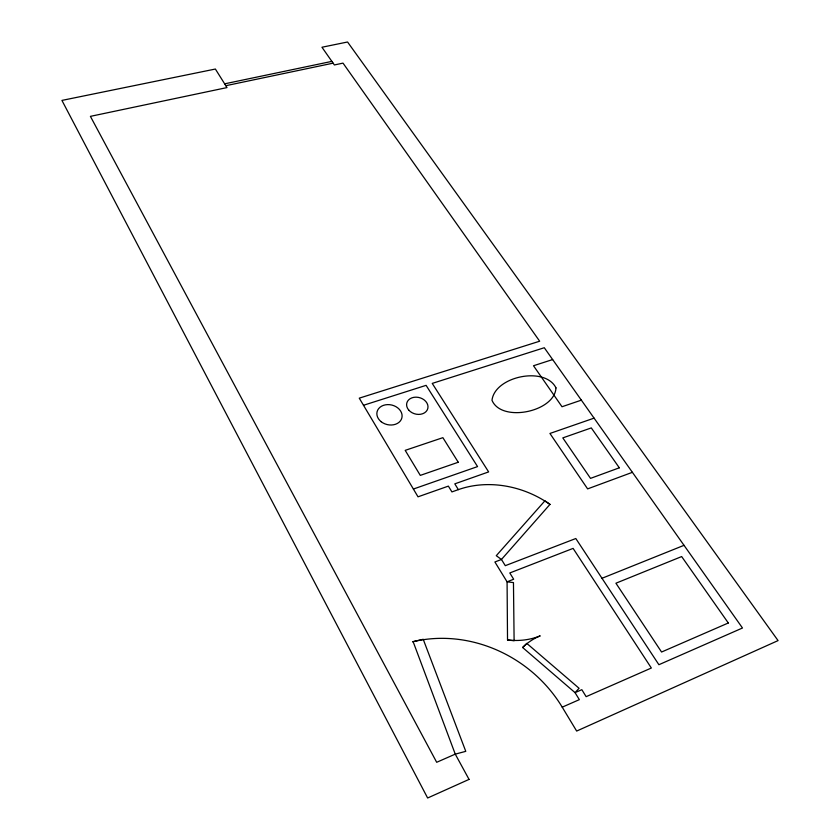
<?xml version="1.0" encoding="UTF-8"?>
<svg xmlns="http://www.w3.org/2000/svg" width="840" height="840" viewBox="0 0 840 840"><rect width="100%" height="100%" fill="white"/><g stroke="black" fill="none" stroke-linecap="round" stroke-linejoin="round"><path stroke-width="1.26" d="M412.534 641.802A131.155 118.377 36.1 0 1 562.223 707.165L579.348 699.647L575.043 692.633L522.648 647.514L526.764 643.367L579.086 688.286L575.043 692.633L581.826 689.672L586.142 696.665L651.347 668.021L573.101 548.394L509.796 572.964L513.67 579.243L507.077 581.826L507.528 639.975L514.111 640.752L513.461 582.593L507.077 581.826L494.897 561.981L501.459 559.472L549.98 504.389L544.908 500.819L496.272 555.692L501.459 559.472L505.292 565.677L575.809 538.524L658.896 664.713L742.486 628.005L544.288 347.729L432.233 383.407L488.639 471.912L454.797 483.851L458.356 489.626A90.993 75.148 24.2 0 1 550.106 504.483M601.997 578.288L684.023 545.328M632.394 472.322L587.622 488.891L549.938 433.461L594.079 418.142M458.356 489.626L451.92 491.915L448.371 486.119L418.016 496.818L359.257 398.16L539.669 341.208L343.014 63.126L334.373 64.953L321.962 47.24L347.56 42L778.071 640.595L576.66 731.062L562.223 707.165M413.385 489.038L477.561 466.589L426.101 385.35L363.489 405.279M581.364 400.155L562.002 406.739L533.505 365.747L552.647 359.562M224.658 83.832L331.873 61.373M225.834 85.701L333.123 63.157M522.627 647.535A70.518 59.399 35.3 0 1 540.204 635.849A65.825 54.768 25.5 0 1 507.528 639.975M555.975 387.881C554.809 411.863 501.48 422.94 491.999 400.302C494.729 376.373 544.992 365.831 555.975 387.881M469.046 779.394L427.634 798L61.929 100.412L215.376 69.038L227 87.581L90.405 116.361L436.685 762.29L455.259 754.131L465.769 751.349L423.213 639.272L413.123 641.655L455.259 754.131L469.046 779.394M728.312 622.986L661.563 652.029L615.92 583.212L681.66 556.563L728.312 622.986M619.322 467.806L590.52 478.37L562.8 437.892L591.297 427.917L619.322 467.806M458.252 462.252L420.294 475.388L405.195 450.356L442.88 437.671L458.252 462.252M381.203 421.733A12.768 10.038 13.7 0 0 401.877 417.858A12.768 10.038 13.7 0 0 385.361 404.849A12.768 10.038 13.7 0 0 381.203 421.733M408.733 410.056A10.847 8.442 15 0 0 427.14 410.151A10.847 8.442 15 0 0 416.02 397.163A10.847 8.442 15 0 0 408.733 410.056"/></g></svg>
